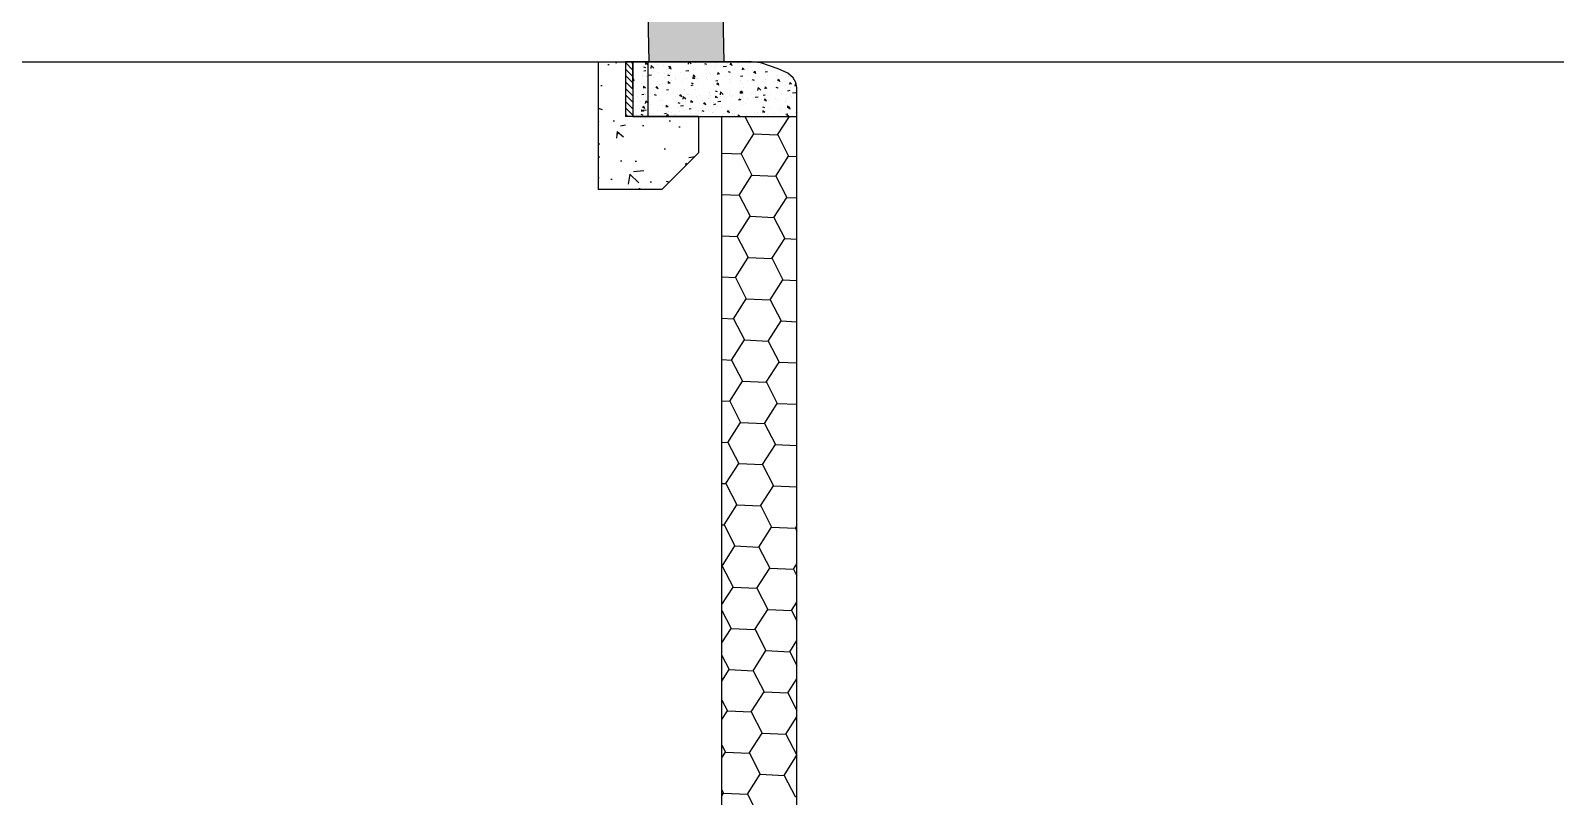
# Model space of a CAD drawing. Header units: feet. Extents: x 50754 to 76410, y 49660 to 67674.
# Drawn here: x 69991.1 to 70164.5, y 54588.3 to 54675.5 of the extents above; entities that cross this region are included whole.
import ezdxf

# ---------------------------------------------------------------- set-up
doc = ezdxf.new("R2010")
doc.units = ezdxf.units.FT
doc.linetypes.add('Amconstr', pattern=[9999, 9999, 0])
for name, color, linetype in [('1_HATCH', 8, 'Continuous'), ('1_LINE', 4, 'Continuous'), ('CKS_PROPERTY LINE', 5, 'Continuous'), ('MS GATE', 1, 'Continuous')]:
    doc.layers.add(name, color=color, linetype=linetype)

# ---------------------------------------------------------------- blocks, each defined once
blk = doc.blocks.new('admin enlclave road')
at = {"layer": '1_HATCH'}
blk.add_hatch(color=253, dxfattribs=at).paths.add_polyline_path([(44844.00946024034, -5351.36232338168), (44844.207637166, -5351.335085427699), (44845.34626393944, -5358.547217225644), (44845.14808701378, -5358.574455179625)])
h = blk.add_hatch(dxfattribs=at)
h.set_pattern_fill('AR-CONC', color=253, scale=0.02916831375083823, angle=-82.1741506838958, style=0)
h.set_pattern_definition([(327.8258493161042, (44622.69685150132, -5336.90060460225), (0.01035366478542281, -0.209756483923084), [0.02187623531312868, -0.2406385884444154]), (272.8258493161042, (44622.69685150132, -5336.90060460225), (0.2118476736906853, 0.06996879530950487), [0.01750098825050295, -0.1925108707555326]), (18.2772493161041, (44622.69771430797, -5336.918084308518), (0.2222012276755909, -0.1397878606903636), [0.01859193860458042, -0.2045113310674136]), (324.0100493161042, (44622.75464481128, -5336.892661338868), (-0.005442574779979004, -0.3149707692070139), [0.03281435296969301, -0.3609578826666231]), (14.46144931610415, (44622.7541912469, -5336.918908902568), (0.3186088404294879, -0.2313978831364257), [0.02788790878192002, -0.3067669475983534]), (269.0100493161044, (44622.75464481128, -5336.892661338868), (0.3186090211813732, -0.2313976344080052), [0.02625148237575443, -0.2887663061332988]), (298.8258493161042, (44622.74416811548, -5336.923543809689), (-0.09263644205251123, -0.1884767108321758), [0.02187623531312868, -0.2406385884444154]), (243.8258493161042, (44622.74416811548, -5336.923543809689), (0.2192076954046042, -0.0415097029695555), [0.01750098825050292, -0.1925108707555322]), (349.2772493161042, (44622.73644840195, -5336.939250197353), (0.1265710730192965, -0.2299865105863216), [0.01859193860458042, -0.2045113310674136]), (315.3258493161042, (44622.69685150132, -5336.90060460225), (0.09667813304385003, 0.009707526360538671), [0, -0.1901774056554652, 0, -0.1954277021306161, 0, -0.1932400785993033]), (285.3258493161042, (44622.69685150132, -5336.90060460225), (0.1244199446849837, -0.06035371603718223), [0, -0.1114229585282021, 0, -0.1858021585928396, 0, -0.07364999222086654]), (245.3258493161042, (44622.68799476265, -5336.836165061655), (0.014683857584948, -0.1551526239965612), [0, -0.07292078437709558, 0, -0.2275128472565382, 0, -0.3018920473211757]), (235.3258493161042, (44622.68402313096, -5336.80726840668), (0.0520889980786977, -0.1645454940171457), [0, -0.09479701969022426, 0, -0.151091865229342, 0, -0.214387106068661])])
h.paths.add_polyline_path([(44845.06078004392, -5358.929951018833), (44845.13302168136, -5358.920021939604), (44845.10654413675, -5358.727377573101), (44845.08728767329, -5358.730082704939), (44845.06699103581, -5358.58560122253), (44845.01444434086, -5358.592823377453)])
h = blk.add_hatch(dxfattribs=at)
h.set_pattern_fill('ANSI31', color=253, scale=0.09722771250279412, angle=-82.1741506838958, style=0)
h.set_pattern_definition([(322.8258493161042, (44622.71611593798, -5336.89795684779), (0.007343605410641055, 0.009683911828376586), [])])
h.paths.add_polyline_path([(44845.10655210994, -5358.727434950479), (44845.1258085734, -5358.72472981864), (44845.1055199946, -5358.580305701859), (44845.08625547247, -5358.582953468069)])
h = blk.add_hatch(dxfattribs=at)
h.set_pattern_fill('AR-CONC', color=253, scale=0.02916831375083823, angle=-82.1741506838958, style=0)
h.set_pattern_definition([(327.8258493161042, (44622.65689161493, -5336.609865898438), (0.01035366478542281, -0.209756483923084), [0.02187623531312868, -0.2406385884444154]), (272.8258493161042, (44622.65689161493, -5336.609865898438), (0.2118476736906853, 0.06996879530950487), [0.01750098825050295, -0.1925108707555326]), (18.2772493161041, (44622.65775442158, -5336.627345604704), (0.2222012276755909, -0.1397878606903636), [0.01859193860458042, -0.2045113310674136]), (324.0100493161042, (44622.71468492488, -5336.601922635056), (-0.005442574779979004, -0.3149707692070139), [0.03281435296969301, -0.3609578826666231]), (14.46144931610415, (44622.71423136051, -5336.628170198755), (0.3186088404294879, -0.2313978831364257), [0.02788790878192002, -0.3067669475983534]), (269.0100493161044, (44622.71468492488, -5336.601922635056), (0.3186090211813732, -0.2313976344080052), [0.02625148237575443, -0.2887663061332988]), (298.8258493161042, (44622.70420822909, -5336.632805105876), (-0.09263644205251123, -0.1884767108321758), [0.02187623531312868, -0.2406385884444154]), (243.8258493161042, (44622.70420822909, -5336.632805105876), (0.2192076954046042, -0.0415097029695555), [0.01750098825050292, -0.1925108707555322]), (349.2772493161042, (44622.69648851555, -5336.64851149354), (0.1265710730192965, -0.2299865105863216), [0.01859193860458042, -0.2045113310674136]), (315.3258493161042, (44622.65689161493, -5336.609865898438), (0.09667813304385003, 0.009707526360538671), [0, -0.1901774056554652, 0, -0.1954277021306161, 0, -0.1932400785993033]), (285.3258493161042, (44622.65689161493, -5336.609865898438), (0.1244199446849837, -0.06035371603718223), [0, -0.1114229585282021, 0, -0.1858021585928396, 0, -0.07364999222086654]), (245.3258493161042, (44622.64803487626, -5336.545426357842), (0.014683857584948, -0.1551526239965612), [0, -0.07292078437709558, 0, -0.2275128472565382, 0, -0.3018920473211757]), (235.3258493161042, (44622.64406324457, -5336.516529702866), (0.0520889980786977, -0.1645454940171457), [0, -0.09479701969022426, 0, -0.151091865229342, 0, -0.214387106068661])])
h.paths.add_polyline_path([(44845.31242727556, -5358.797222211745), (44845.29918850325, -5358.700900028492), (44845.10654413675, -5358.727377573101), (44845.13302168136, -5358.920021939604), (44845.22934386461, -5358.9067831673)])
at = {"layer": '1_HATCH', "color": 253, "linetype": 'Continuous'}
for p, q in [((44845.32739430157, -5358.55222167135), (44845.32739430157, -5358.55222167135)), ((44845.35639774148, -5358.549309413435), (44845.35639774148, -5358.549309413435)), ((44845.36553667734, -5358.548642936528), (44845.36322076629, -5358.5533548543)), ((44845.36554237882, -5358.548636932506), (44845.36870666016, -5358.554386592849)), ((44845.38214033638, -5358.544943981663), (44845.38214033638, -5358.544943981663)), ((44845.38540118139, -5358.546397155525), (44845.38540118139, -5358.546397155525)), ((44845.38804228017, -5358.542992985706), (44845.38804228017, -5358.542992985706)), ((44845.41242232855, -5358.541353218707), (44845.41242232855, -5358.541353218707)), ((44845.41440462131, -5358.543484897624), (44845.41440462131, -5358.543484897624)), ((44845.44340806121, -5358.540572639708), (44845.44340806121, -5358.540572639708)), ((44845.45385924687, -5358.546967045637), (44845.45385924687, -5358.546967045637)), ((44845.45904074144, -5358.552146309278), (44845.45904074144, -5358.552146309278)), ((44845.46127102073, -5358.540374174903), (44845.46129734726, -5358.540907528089)), ((44845.13293771828, -5358.588372378877), (44845.13293771828, -5358.588372378877)), ((44845.13634694291, -5358.590053311307), (44845.14182713431, -5358.591091058127)), ((44845.13941460985, -5358.580517587385), (44845.13941460985, -5358.580517587385)), ((44845.14015975262, -5358.577681447909), (44845.14571478609, -5358.581176140122)), ((44845.14016089566, -5358.577689863779), (44845.14041973728, -5358.582933775877)), ((44845.15591898859, -5358.583775173491), (44845.15578292422, -5358.591649442721)), ((44845.15591866124, -5358.583776811844), (44845.16388388677, -5358.589561752704)), ((44845.16252057055, -5358.574608192293), (44845.16252057055, -5358.574608192293)), ((44845.17090070443, -5358.577314440815), (44845.17090070443, -5358.577314440815)), ((44845.18868852207, -5358.579286608619), (44845.18868852207, -5358.579286608619)), ((44845.20211586381, -5358.579395826815), (44845.20741205685, -5358.57764661112)), ((44845.2062211275, -5358.580280128001), (44845.20390521645, -5358.584992045772)), ((44845.20622682894, -5358.580274124012), (44845.20939111027, -5358.586023784355)), ((44845.23512428714, -5358.590477276401), (44845.23512428714, -5358.590477276401)), ((44845.2491591398, -5358.584627576291), (44845.25726043133, -5358.582538254247)), ((44845.25310673249, -5358.560308295351), (44845.25299840298, -5358.566577502277)), ((44845.25498620106, -5358.560049976286), (44845.26109936553, -5358.564489812268)), ((44845.26814594505, -5358.57787437139), (44845.26814594505, -5358.57787437139)), ((44845.27198343612, -5358.592733038893), (44845.26966752507, -5358.597444956665)), ((44845.27198913757, -5358.592727034881), (44845.27515341891, -5358.598476695224)), ((44845.27233045346, -5358.55977608698), (44845.27233045346, -5358.55977608698)), ((44845.29566251725, -5358.558416244705), (44845.30114270866, -5358.559453991525)), ((44845.29663692836, -5358.563742316507), (44845.29663692836, -5358.563742316507)), ((44845.29839086165, -5358.555133929256), (44845.29839086165, -5358.555133929256)), ((44845.3041364034, -5358.585751391987), (44845.3041364034, -5358.585751391987)), ((44845.31464091694, -5358.585794108377), (44845.31464091694, -5358.585794108377)), ((44845.32377330785, -5358.565915247549), (44845.32377330785, -5358.565915247549)), ((44845.32812302295, -5358.560539169941), (44845.32812302295, -5358.560539169941)), ((44845.33392875839, -5358.577636477237), (44845.33948379186, -5358.581131169451)), ((44845.33392990143, -5358.577644893177), (44845.33418874306, -5358.582888805275)), ((44845.33396291176, -5358.581848431319), (44845.33396291176, -5358.581848431319)), ((44845.34637462393, -5358.559555715436), (44845.35447591546, -5358.557466393392)), ((44845.35635310016, -5358.582221402507), (44845.35635310016, -5358.582221402507)), ((44845.36142481601, -5358.570869206896), (44845.36690500742, -5358.571906953715)), ((44845.36544900635, -5358.578645284754), (44845.36544900635, -5358.578645284754)), ((44845.36861917811, -5358.592980290958), (44845.36861917811, -5358.592980290958)), ((44845.37039172075, -5358.576708338126), (44845.37039172075, -5358.576708338126)), ((44845.3958848688, -5358.57935100714), (44845.40118106184, -5358.577601791445)), ((44845.39748306051, -5358.556645838623), (44845.40303809397, -5358.560140530836)), ((44845.39748420353, -5358.556654254584), (44845.39774304516, -5358.561898166682)), ((44845.39762261802, -5358.590068033043), (44845.39762261802, -5358.590068033043)), ((44845.40328993765, -5358.561232079534), (44845.40328993765, -5358.561232079534)), ((44845.41394628631, -5358.570919286669), (44845.41394628631, -5358.570919286669)), ((44845.41682748583, -5358.587899005904), (44845.41682748583, -5358.587899005904)), ((44845.42536826356, -5358.561099100512), (44845.42536826356, -5358.561099100512)), ((44845.42662605792, -5358.587155775132), (44845.42662605792, -5358.587155775132)), ((44845.42718711476, -5358.583322169086), (44845.43266730617, -5358.584359915906)), ((44845.43129898595, -5358.561095847417), (44845.4289830749, -5358.565807765189)), ((44845.43130468746, -5358.561089843377), (44845.43446896879, -5358.56683950372)), ((44845.45562949785, -5358.584243517232), (44845.45562949785, -5358.584243517232)), ((44845.45943918714, -5358.5583604182), (44845.46473538018, -5358.556611202505)), ((44845.46269424697, -5358.579205215327), (44845.46269424697, -5358.579205215327)), ((44845.46616298306, -5358.567389297194), (44845.46616298306, -5358.567389297194)), ((44845.48463293775, -5358.581331259316), (44845.48463293775, -5358.581331259316)), ((44845.49118523028, -5358.56507316045), (44845.49118523028, -5358.56507316045)), ((44845.49706129458, -5358.57354875831), (44845.49474538353, -5358.578260676081)), ((44845.49634411561, -5358.583215837886), (44845.49634411561, -5358.583215837886)), ((44845.4970669961, -5358.573542754253), (44845.50023127743, -5358.579292414596)), ((44845.50547650652, -5358.563336977058), (44845.50547650652, -5358.563336977058)), ((44845.5075769187, -5358.579475524553), (44845.5075769187, -5358.579475524553)), ((44845.51363637767, -5358.578419001411), (44845.51363637767, -5358.578419001411)), ((44845.52267132486, -5358.561870013879), (44845.52267132486, -5358.561870013879)), ((44845.52769776416, -5358.577591506563), (44845.53325279763, -5358.581086198777)), ((44845.5276989072, -5358.577599922574), (44845.52795774883, -5358.582843834673)), ((44845.52851121368, -5358.583179275258), (44845.52851121368, -5358.583179275258)), ((44845.54263981758, -5358.575506743507), (44845.54263981758, -5358.575506743507)), ((44845.54314813122, -5358.577978642492), (44845.54301206685, -5358.585852911722)), ((44845.54314780387, -5358.577980280874), (44845.54537189775, -5358.579595583734)), ((44845.11092362655, -5358.594649642257), (44845.11092362655, -5358.594649642257)), ((44845.11266788629, -5358.624370230374), (44845.11215758858, -5358.62540847439)), ((44845.11267358769, -5358.624364226389), (44845.11583786902, -5358.630113886732)), ((44845.1365916588, -5358.616278354212), (44845.1365916588, -5358.616278354212)), ((44845.13673333434, -5358.611885613138), (44845.13673333434, -5358.611885613138)), ((44845.13856154546, -5358.600386415755), (44845.14385773851, -5358.59863720006)), ((44845.14647526645, -5358.615039305248), (44845.14647526645, -5358.615039305248)), ((44845.14824960995, -5358.612755757074), (44845.14824960995, -5358.612755757074)), ((44845.15194365567, -5358.609699437146), (44845.1600449472, -5358.607610115102)), ((44845.16559509872, -5358.613366096311), (44845.16559509872, -5358.613366096311)), ((44845.17674059324, -5358.598623702193), (44845.17674059324, -5358.598623702193)), ((44845.17814726997, -5358.623971840496), (44845.17814726997, -5358.623971840496)), ((44845.18557559334, -5358.630861871883), (44845.18557559334, -5358.630861871883)), ((44845.19309367935, -5358.625832395818), (44845.19309367935, -5358.625832395818)), ((44845.19432652049, -5358.600583497302), (44845.19432652049, -5358.600583497302)), ((44845.19459853863, -5358.610453838402), (44845.19459853863, -5358.610453838402)), ((44845.20210924166, -5358.602506273498), (44845.20758943307, -5358.603544020318)), ((44845.20682015417, -5358.619617754467), (44845.21237518764, -5358.62311244668)), ((44845.20682129722, -5358.619626170361), (44845.20708013884, -5358.624870082459)), ((44845.20822668784, -5358.595420555625), (44845.20822668784, -5358.595420555625)), ((44845.21406657666, -5358.616729817003), (44845.21406657666, -5358.616729817003)), ((44845.22360197854, -5358.607541580493), (44845.22360197854, -5358.607541580493)), ((44845.22599189624, -5358.610356137228), (44845.22599189624, -5358.610356137228)), ((44845.24555267124, -5358.613526670431), (44845.24555267124, -5358.613526670431)), ((44845.24654321725, -5358.597053507824), (44845.24654321725, -5358.597053507824)), ((44845.25260541846, -5358.604629322586), (44845.25260541846, -5358.604629322586)), ((44845.26787154042, -5358.614959235689), (44845.27335173183, -5358.615996982508)), ((44845.26877623211, -5358.621332185019), (44845.27407242515, -5358.619582969324)), ((44845.27037445628, -5358.598627115854), (44845.27592948975, -5358.602121808068)), ((44845.27037559932, -5358.598635531768), (44845.27063444095, -5358.603879443866)), ((44845.28160885837, -5358.601717064677), (44845.28160885837, -5358.601717064677)), ((44845.28174270005, -5358.601270366968), (44845.28174270005, -5358.601270366968)), ((44845.28287865465, -5358.631632785245), (44845.28287865465, -5358.631632785245)), ((44845.28795715288, -5358.609139735181), (44845.28795715288, -5358.609139735181)), ((44845.30547192846, -5358.595980486197), (44845.30547192846, -5358.595980486197)), ((44845.31061229828, -5358.598804806764), (44845.31061229828, -5358.598804806764)), ((44845.31904607422, -5358.632339895572), (44845.31904607422, -5358.632339895572)), ((44845.32817846513, -5358.612461034744), (44845.32817846513, -5358.612461034744)), ((44845.33233055045, -5358.600341596079), (44845.33762674349, -5358.598592380385)), ((44845.33363383917, -5358.627412197879), (44845.33911403058, -5358.628449944699)), ((44845.33774574474, -5358.605185949785), (44845.33542983369, -5358.609897867556)), ((44845.3377514462, -5358.605179945753), (44845.34091572754, -5358.610929606096)), ((44845.33961573819, -5358.595892548864), (44845.33961573819, -5358.595892548864)), ((44845.34279791186, -5358.614086601009), (44845.34279791186, -5358.614086601009)), ((44845.34871717369, -5358.62812252337), (44845.34858110933, -5358.6359967926)), ((44845.34871684634, -5358.628124161734), (44845.35668207187, -5358.633909102595)), ((44845.37128889516, -5358.599954546133), (44845.37128889516, -5358.599954546133)), ((44845.37197979958, -5358.631585050707), (44845.37197979958, -5358.631585050707)), ((44845.37479687802, -5358.623254125317), (44845.37479687802, -5358.623254125317)), ((44845.38012389527, -5358.632192715822), (44845.38012389527, -5358.632192715822)), ((44845.39776703579, -5358.594307629863), (44845.39776703579, -5358.594307629863)), ((44845.40058915994, -5358.619572783796), (44845.40614419341, -5358.623067476009)), ((44845.40059030299, -5358.619581199759), (44845.40084914461, -5358.624825111857)), ((44845.40350805336, -5358.617638860674), (44845.40119214231, -5358.622350778445)), ((44845.40277498977, -5358.596751399561), (44845.40277498977, -5358.596751399561)), ((44845.40351375484, -5358.617632856625), (44845.40667803618, -5358.623382516968)), ((44845.40769509492, -5358.607777866731), (44845.40769509492, -5358.607777866731)), ((44845.40861487858, -5358.61806066094), (44845.40861487858, -5358.61806066094)), ((44845.40919067925, -5358.633092924896), (44845.40919067925, -5358.633092924896)), ((44845.42957298573, -5358.620282934878), (44845.42957298573, -5358.620282934878)), ((44845.43819411915, -5358.630180666982), (44845.43819411915, -5358.630180666982)), ((44845.44010097316, -5358.614857514367), (44845.44010097316, -5358.614857514367)), ((44845.44195727606, -5358.628975080376), (44845.45005856759, -5358.626885758333)), ((44845.44593265246, -5358.603050582932), (44845.44579658809, -5358.610924852162)), ((44845.4459323251, -5358.603052221299), (44845.45389755063, -5358.608837162159)), ((44845.46254523711, -5358.621287365343), (44845.46784143015, -5358.619538149648)), ((44845.46344589872, -5358.598692096478), (44845.46344589872, -5358.598692096478)), ((44845.46414346206, -5358.598582145181), (44845.46969849552, -5358.602076837395)), ((44845.4641446051, -5358.598590561165), (44845.46440344672, -5358.603834473263)), ((44845.46927036199, -5358.630091771566), (44845.46695445094, -5358.634803689338)), ((44845.46719755906, -5358.627268409071), (44845.46719755906, -5358.627268409071)), ((44845.46927606348, -5358.630085767496), (44845.47244034481, -5358.635835427839)), ((44845.47742695657, -5358.632963629181), (44845.47742695657, -5358.632963629181)), ((44845.48178968248, -5358.616752945398), (44845.48178968248, -5358.616752945398)), ((44845.49294941352, -5358.595775131277), (44845.49842960493, -5358.596812878097)), ((44845.49620099898, -5358.62435615117), (44845.49620099898, -5358.62435615117)), ((44845.50002023038, -5358.59731133014), (44845.50002023038, -5358.59731133014)), ((44845.50074927288, -5358.629761625085), (44845.50074927288, -5358.629761625085)), ((44845.50988166379, -5358.609882764257), (44845.50988166379, -5358.609882764257)), ((44845.52320361813, -5358.628839172752), (44845.52320361813, -5358.628839172752)), ((44845.52520443888, -5358.621443893255), (44845.52520443888, -5358.621443893255)), ((44845.52609955546, -5358.600296776403), (44845.5313957485, -5358.598547560709)), ((44845.53734621378, -5358.615417444948), (44845.53734621378, -5358.615417444948)), ((44845.53917276019, -5358.603903219521), (44845.54727405172, -5358.601813897478)), ((44845.53938286864, -5358.605450829558), (44845.53938286864, -5358.605450829558)), ((44845.11915628012, -5358.662215503973), (44845.11915628012, -5358.662215503973)), ((44845.12565633615, -5358.648408056111), (44845.12565633615, -5358.648408056111)), ((44845.13149622496, -5358.66971731749), (44845.13149622496, -5358.66971731749)), ((44845.13734287555, -5358.634918166075), (44845.13734287555, -5358.634918166075)), ((44845.14166759542, -5358.663313362898), (44845.14696378846, -5358.661564147204)), ((44845.14326585206, -5358.640608393084), (44845.14882088552, -5358.644103085298)), ((44845.14326699512, -5358.640616808953), (44845.14352583674, -5358.645860721052)), ((44845.14815972003, -5358.659303246063), (44845.14815972003, -5358.659303246063)), ((44845.15088042373, -5358.661585092446), (44845.15088042373, -5358.661585092446)), ((44845.15236003376, -5358.66124926134), (44845.15236003376, -5358.66124926134)), ((44845.16298231955, -5358.666514170929), (44845.16298231955, -5358.666514170929)), ((44845.17431826481, -5358.659049264478), (44845.17979845621, -5358.660087011298)), ((44845.17843019491, -5358.636823141257), (44845.17611428386, -5358.641535059029)), ((44845.17716315994, -5358.656390988151), (44845.17716315994, -5358.656390988151)), ((44845.17843589633, -5358.63681713726), (44845.18160017766, -5358.642566797603)), ((44845.1937739694, -5358.673335488702), (44845.1937739694, -5358.673335488702)), ((44845.19749883661, -5358.672378183011), (44845.19749883661, -5358.672378183011)), ((44845.20522191376, -5358.642322773959), (44845.2105181068, -5358.640573558264)), ((44845.20616659986, -5358.65347873025), (44845.20616659986, -5358.65347873025)), ((44845.20995321991, -5358.649947145508), (44845.20995321991, -5358.649947145508)), ((44845.22290157676, -5358.648967986693), (44845.22290157676, -5358.648967986693)), ((44845.23039705351, -5358.656901924427), (44845.23039705351, -5358.656901924427)), ((44845.23517003977, -5358.65056647234), (44845.23517003977, -5358.65056647234)), ((44845.23952944442, -5358.637023063599), (44845.23952944442, -5358.637023063599)), ((44845.24008056356, -5358.671502226669), (44845.24556075497, -5358.672539973489)), ((44845.24419250352, -5358.64927605215), (44845.24187659247, -5358.653987969921)), ((44845.24419820496, -5358.649270048131), (44845.24736248629, -5358.655019708474)), ((44845.25150169494, -5358.653194463807), (44845.25136563057, -5358.661068733038)), ((44845.25139256005, -5358.63483593181), (44845.25139256005, -5358.63483593181)), ((44845.25150136757, -5358.65319610217), (44845.2594665931, -5358.658981043031)), ((44845.26022756015, -5358.6670741015), (44845.26022756015, -5358.6670741015)), ((44845.26216991667, -5358.646417156026), (44845.26216991667, -5358.646417156026)), ((44845.26417347968, -5358.647654214431), (44845.26417347968, -5358.647654214431)), ((44845.27348055572, -5358.661554061026), (44845.27903558918, -5358.665048753239)), ((44845.27348169878, -5358.661562476943), (44845.2737405404, -5358.666806389041)), ((44845.28614785732, -5358.647816154159), (44845.28614785732, -5358.647816154159)), ((44845.28871854347, -5358.652942046623), (44845.28871854347, -5358.652942046623)), ((44845.29317691959, -5358.644741956525), (44845.29317691959, -5358.644741956525)), ((44845.30358385231, -5358.658503383385), (44845.30358385231, -5358.658503383385)), ((44845.30995481215, -5358.661728963041), (44845.3076389011, -5358.666440880813)), ((44845.30996051359, -5358.661722959), (44845.31312479493, -5358.667472619343)), ((44845.31976310283, -5358.635115040192), (44845.31976310283, -5358.635115040192)), ((44845.32020463806, -5358.649738900051), (44845.32020463806, -5358.649738900051)), ((44845.32218035951, -5358.641829698616), (44845.32218035951, -5358.641829698616)), ((44845.32604452688, -5358.67104816143), (44845.32604452688, -5358.67104816143)), ((44845.33258362241, -5358.659006821953), (44845.33258362241, -5358.659006821953)), ((44845.33543660042, -5358.663268543222), (44845.34073279346, -5358.661519327527)), ((44845.33703485783, -5358.640563422413), (44845.3425898913, -5358.644058114626)), ((44845.33703600089, -5358.640571838351), (44845.33729484252, -5358.645815750449)), ((44845.34474179193, -5358.654046941231), (44845.35284308346, -5358.651957619188)), ((44845.35118379942, -5358.638917440702), (44845.35118379942, -5358.638917440702)), ((44845.35753062146, -5358.667845014864), (44845.35753062146, -5358.667845014864)), ((44845.37571712076, -5358.67418187393), (44845.37340120971, -5358.678893791702)), ((44845.37572282222, -5358.674175869872), (44845.37888710356, -5358.679925530215)), ((44845.3792020353, -5358.669799912514), (44845.3792020353, -5358.669799912514)), ((44845.38018723932, -5358.636005182802), (44845.38018723932, -5358.636005182802)), ((44845.39899091877, -5358.642277954283), (44845.40428711181, -5358.640528738588)), ((44845.39939613793, -5358.63986516007), (44845.40487632934, -5358.64090290689)), ((44845.41210025219, -5358.654323653933), (44845.41210025219, -5358.654323653933)), ((44845.41339373521, -5358.643671278071), (44845.41339373521, -5358.643671278071)), ((44845.41744987868, -5358.650298830629), (44845.41744987868, -5358.650298830629)), ((44845.4212326431, -5358.634444793105), (44845.4212326431, -5358.634444793105)), ((44845.44519968515, -5358.669646583082), (44845.44519968515, -5358.669646583082)), ((44845.44594086197, -5358.636166775746), (44845.44594086197, -5358.636166775746)), ((44845.45088225249, -5358.674312962838), (44845.45088225249, -5358.674312962838)), ((44845.45477586208, -5358.668404945435), (44845.45477586208, -5358.668404945435)), ((44845.46515843669, -5358.652318122261), (44845.4706386281, -5358.653355869081)), ((44845.46724956149, -5358.661509090354), (44845.47280459496, -5358.665003782568)), ((44845.46725070455, -5358.66151750634), (44845.46750954618, -5358.666761418438)), ((44845.46785105599, -5358.645237883668), (44845.46785105599, -5358.645237883668)), ((44845.4798856924, -5358.671400704924), (44845.4798856924, -5358.671400704924)), ((44845.48326684538, -5358.65427289056), (44845.48326684538, -5358.65427289056)), ((44845.49741638191, -5358.666116593597), (44845.49741638191, -5358.666116593597)), ((44845.50888913231, -5358.668488447013), (44845.50888913231, -5358.668488447013)), ((44845.51428682108, -5358.656428551456), (44845.51428682108, -5358.656428551456)), ((44845.51475293998, -5358.651069743994), (44845.51475293998, -5358.651069743994)), ((44845.5150323987, -5358.721034123841), (44845.53960123604, -5358.667857074929)), ((44845.5292056054, -5358.663223723551), (44845.53450179844, -5358.661474507856)), ((44845.53080386361, -5358.64051845174), (44845.53635889707, -5358.644013143953)), ((44845.53080500666, -5358.640526867749), (44845.53106384828, -5358.645770779847)), ((44845.53092073544, -5358.664771084452), (44845.53640092685, -5358.665808831272)), ((44845.5350326706, -5358.642544682455), (44845.53271675955, -5358.647256600227)), ((44845.53503837212, -5358.642538678372), (44845.53820265345, -5358.648288338715)), ((44845.53789257223, -5358.665576189112), (44845.53789257223, -5358.665576189112)), ((44845.55500956807, -5358.654814477769), (44845.55500956807, -5358.654814477769)), ((44845.13184441345, -5358.706347799817), (44845.13184441345, -5358.706347799817)), ((44845.14033122506, -5358.701955487179), (44845.14033122506, -5358.701955487179)), ((44845.14174803282, -5358.681463953274), (44845.14174803282, -5358.681463953274)), ((44845.1463719515, -5358.703535338263), (44845.15192698497, -5358.707030030477)), ((44845.14637309458, -5358.703543754128), (44845.1466319362, -5358.708787666226)), ((44845.15063926231, -5358.693366154514), (44845.14832335126, -5358.698078072285)), ((44845.15031082367, -5358.704190662941), (44845.1584121152, -5358.702101340898)), ((44845.15064496371, -5358.693360150508), (44845.15380924504, -5358.699109810851)), ((44845.15428621618, -5358.678266404251), (44845.15415015181, -5358.686140673482)), ((44845.1542858888, -5358.678268042596), (44845.16225111433, -5358.684052983456)), ((44845.15528558101, -5358.708130879645), (44845.15528558101, -5358.708130879645)), ((44845.16084785337, -5358.703435541915), (44845.16084785337, -5358.703435541915)), ((44845.16798673318, -5358.710612909546), (44845.16798673318, -5358.710612909546)), ((44845.16882220836, -5358.687823432308), (44845.16882220836, -5358.687823432308)), ((44845.18985129327, -5358.700523284006), (44845.18985129327, -5358.700523284006)), ((44845.20030830294, -5358.684620285738), (44845.20030830294, -5358.684620285738)), ((44845.20614819176, -5358.705929547116), (44845.20614819176, -5358.705929547116)), ((44845.20832796373, -5358.705249721102), (44845.21362415677, -5358.703500505407)), ((44845.20992625361, -5358.682544699643), (44845.21548128707, -5358.686039391856)), ((44845.20992739667, -5358.682553115535), (44845.2101862383, -5358.687797027634)), ((44845.21640157093, -5358.705819065406), (44845.21408565988, -5358.710530983178)), ((44845.21640727235, -5358.705813061379), (44845.21957155368, -5358.711562721722)), ((44845.21885473319, -5358.697611026093), (44845.21885473319, -5358.697611026093)), ((44845.22557991934, -5358.69931079371), (44845.22557991934, -5358.69931079371)), ((44845.2348022108, -5358.703447711622), (44845.2348022108, -5358.703447711622)), ((44845.23763428636, -5358.702726400547), (44845.23763428636, -5358.702726400547)), ((44845.24393460171, -5358.683568850794), (44845.24393460171, -5358.683568850794)), ((44845.2475263078, -5358.679118802086), (44845.25562759933, -5358.677029480043)), ((44845.2478581731, -5358.694698768192), (44845.2478581731, -5358.694698768192)), ((44845.27188228208, -5358.684259132162), (44845.27717847512, -5358.682509916467)), ((44845.27686161302, -5358.691786510282), (44845.27686161302, -5358.691786510282)), ((44845.2777966161, -5358.69578080423), (44845.2777966161, -5358.69578080423)), ((44845.29055301459, -5358.694361941354), (44845.29055301459, -5358.694361941354)), ((44845.29755354357, -5358.685180216313), (44845.29755354357, -5358.685180216313)), ((44845.30584286232, -5358.68395518886), (44845.31132305373, -5358.684992935679)), ((44845.30586505293, -5358.688874252373), (44845.30586505293, -5358.688874252373)), ((44845.3234512315, -5358.678885682781), (44845.3234512315, -5358.678885682781)), ((44845.33486849284, -5358.685961994467), (44845.33486849284, -5358.685961994467)), ((44845.33538980225, -5358.684478688391), (44845.33538980225, -5358.684478688391)), ((44845.36337051028, -5358.689154276242), (44845.36337051028, -5358.689154276242)), ((44845.36387193276, -5358.683049736558), (44845.36387193276, -5358.683049736558)), ((44845.387606499, -5358.680948698916), (44845.387606499, -5358.680948698916)), ((44845.39287537267, -5358.680137478645), (44845.39287537267, -5358.680137478645)), ((44845.39485660486, -5358.685951129677), (44845.39485660486, -5358.685951129677)), ((44845.40369525938, -5358.682499728971), (44845.40925029285, -5358.685994421185)), ((44845.40369640245, -5358.682508144933), (44845.40390797428, -5358.686794411039)), ((44845.42167638421, -5358.684064974394), (44845.45181559822, -5358.726786648005)), ((44845.42187881257, -5358.677225220745), (44845.42187881257, -5358.677225220745)), ((44845.42563780038, -5358.680990580305), (44845.42563780038, -5358.680990580305)), ((44845.14652728797, -5358.715592255465), (44845.15200747938, -5358.716630002285)), ((44845.42516091081, -5358.784436522981), (44845.45179396621, -5358.726791658856)), ((44845.45180044268, -5358.726770419566), (44845.51503888711, -5358.721012890062)), ((44845.51505403191, -5358.721029126078), (44845.55165942094, -5358.772916460699)), ((44845.37440479871, -5358.789036938598), (44845.42516738609, -5358.784415270605)), ((44845.42518255355, -5358.784431504555), (44845.46178794259, -5358.836318839176)), ((44845.5250047204, -5358.830566317075), (44845.5516377758, -5358.77292145295)), ((44845.55164427496, -5358.772900211596), (44845.5737900148, -5358.770883957848)), ((44845.4351332325, -5358.893968716216), (44845.4617662879, -5358.836323852091)), ((44845.46177277392, -5358.836302592138), (44845.52501121836, -5358.830545062634)), ((44845.52502637627, -5358.830561317246), (44845.5616317653, -5358.882448651867)), ((44845.38939637841, -5358.898112134859), (44845.43513971735, -5358.893947443176)), ((44845.43515489792, -5358.893963695732), (44845.47176028695, -5358.945851030353)), ((44845.5349770421, -5358.94009851031), (44845.5616100975, -5358.882453646185)), ((44845.56161660621, -5358.882432384167), (44845.58878159451, -5358.879959154109)), ((44845.4451055542, -5359.00350090945), (44845.4717386096, -5358.945856045325)), ((44845.47174510519, -5358.94583476471), (44845.53498354962, -5358.940077235206)), ((44845.53499872064, -5358.940093508417), (44845.57160410967, -5358.991980843038)), ((44845.54494936381, -5359.049630703547), (44845.57158241921, -5358.991985839422)), ((44845.57158893746, -5358.991964556741), (44845.60377317422, -5358.98903435037)), ((44845.40438795811, -5359.007187331121), (44845.44511204859, -5359.00347961575)), ((44845.44512724229, -5359.003495886898), (44845.48173263132, -5359.055383221519)), ((44845.4550778759, -5359.113033102685), (44845.4817109313, -5359.05538823856)), ((44845.48171743643, -5359.055366937284), (44845.54495588086, -5359.04960940778)), ((44845.54497106501, -5359.049625699594), (44845.58157645404, -5359.101513034215)), ((44845.41937953782, -5359.116262527382), (44845.45508437983, -5359.113011788324)), ((44845.45509958664, -5359.113028078072), (44845.49170497568, -5359.164915412693)), ((44845.55492168551, -5359.159162896784), (44845.58155474091, -5359.101518032659)), ((44845.58156126869, -5359.101496729315), (44845.61876475392, -5359.098109546632)), ((44845.49168976767, -5359.164899109857), (44845.5549282121, -5359.159141580353)), ((44845.55494340938, -5359.15915789076), (44845.59154879841, -5359.211045225381)), ((44845.46505019761, -5359.222565295922), (44845.49168325301, -5359.164920431797)), ((44845.43437111752, -5359.225337723644), (44845.46505671107, -5359.222543960897)), ((44845.46507193102, -5359.222560269242), (44845.50167732005, -5359.274447603863)), ((44845.56489400721, -5359.268695090016), (44845.59152706261, -5359.211050225891)), ((44845.59153359993, -5359.211028901888), (44845.63375633361, -5359.207184742894)), ((44845.47502251931, -5359.332097489159), (44845.50165557471, -5359.274452625034)), ((44845.50166209892, -5359.274431282431), (44845.56490054335, -5359.268673752927)), ((44845.56491575373, -5359.268690081934), (44845.60152114277, -5359.320577416554)), ((44845.57486632891, -5359.378227283252), (44845.60149938431, -5359.320582419127)), ((44845.60150593118, -5359.320561074462), (44845.64874791333, -5359.316259939155)), ((44845.44936269723, -5359.334412919906), (44845.47502904232, -5359.332076133471)), ((44845.47504427537, -5359.33209246041), (44845.5116496644, -5359.38397979503)), ((44845.484994841, -5359.441629682391), (44845.51162789641, -5359.383984818266)), ((44845.51163443016, -5359.383963455005), (44845.5748728746, -5359.378205925501)), ((44845.5748880981, -5359.378222273104), (44845.61149348714, -5359.430109607725)), ((44845.46435427693, -5359.443488116168), (44845.48500137356, -5359.441608306044)), ((44845.48501661974, -5359.44162465158), (44845.52162200878, -5359.493511986201)), ((44845.5848386506, -5359.487759476483), (44845.611471706, -5359.430114612358)), ((44845.61147826243, -5359.430093247035), (44845.66373949303, -5359.425335135417)), ((44845.4949671627, -5359.551161875627), (44845.5216002181, -5359.493517011502)), ((44845.5216067614, -5359.493495627577), (44845.58484520583, -5359.487738098073)), ((44845.58486044246, -5359.487754464271), (44845.62146583149, -5359.539641798892)), ((44845.47934585663, -5359.552563312428), (44845.4949737048, -5359.551140478617)), ((44845.4949889641, -5359.551156842754), (44845.53159435313, -5359.603044177375)), ((44845.5948109723, -5359.597291669713), (44845.6214440277, -5359.539646805588)), ((44845.62145059367, -5359.539625419608), (44845.67873107272, -5359.534410331679)), ((44845.5049394844, -5359.660694068858), (44845.5315725398, -5359.603049204733)), ((44845.53157909265, -5359.603027800149), (44845.59481753709, -5359.597270270645)), ((44845.59483278683, -5359.597286655442), (44845.63143817586, -5359.649173990063)), ((44845.60478329399, -5359.706823862951), (44845.6314163494, -5359.649178998826)), ((44845.63142292493, -5359.64915759218), (44845.69372265242, -5359.643485527941)), ((44845.49433743634, -5359.66163850869), (44845.50494603606, -5359.660672651189)), ((44845.50496130847, -5359.660689033926), (44845.5415666975, -5359.712576368547)), ((44845.5149118061, -5359.770226262088), (44845.5415448615, -5359.712581397963)), ((44845.54155142389, -5359.712559972723), (44845.60478986832, -5359.706802443219)), ((44845.60480513119, -5359.706818846616), (44845.64141052022, -5359.758706181236)), ((44845.50932901604, -5359.770713704952), (44845.51491836731, -5359.770204823762)), ((44845.51493365283, -5359.770221225096), (44845.55153904187, -5359.822108559717)), ((44845.6147556157, -5359.816356056182), (44845.6413886711, -5359.758711192057)), ((44845.64139525617, -5359.758689764753), (44845.7046337006, -5359.752932235249)), ((44845.70462710359, -5359.752953657044), (44845.70781877293, -5359.746045574486)), ((44845.70464895392, -5359.752948659304), (44845.70976409171, -5359.760199254722)), ((44845.52488412779, -5359.879758455326), (44845.55151718319, -5359.822113591201)), ((44845.55152375513, -5359.822092145298), (44845.61476219956, -5359.816334615794)), ((44845.61477747556, -5359.816351037788), (44845.65138286459, -5359.868238372409)), ((44845.7145994253, -5359.86248585028), (44845.72170796437, -5359.847100053835)), ((44845.52432059574, -5359.879788901214), (44845.52489069855, -5359.879736996336)), ((44845.5249059972, -5359.879753416267), (44845.56151138624, -5359.931640750888)), ((44845.62472793739, -5359.925888249419), (44845.65136099279, -5359.868243385294)), ((44845.65136758742, -5359.868221937327), (44845.71460603185, -5359.862464407823)), ((44845.71462129828, -5359.862480850477), (44845.72604814, -5359.878678147539)), ((44845.53833576671, -5359.981759977933), (44845.5614895049, -5359.931645784432)), ((44845.56149608637, -5359.931624317871), (44845.62473453081, -5359.925866788367)), ((44845.62474981992, -5359.925883228958), (44845.66135520895, -5359.977770563579)), ((44845.66133991865, -5359.9777541099), (44845.72457836309, -5359.971996580396)), ((44845.724571747, -5359.972018043516), (44845.73559715581, -5359.948154533183)), ((44845.72459364265, -5359.97201304165), (44845.74233218831, -5359.997157040359)), ((44845.54045694237, -5359.997193151496), (44845.5714837306, -5360.041172942058)), ((44845.6347002591, -5360.035420442655), (44845.6613333145, -5359.97777557853)), ((44845.55222495814, -5360.082814457282), (44845.57146182659, -5360.041177977669)), ((44845.57146841763, -5360.041156490444), (44845.63470686206, -5360.03539896094)), ((44845.63472216429, -5360.035415420129), (44845.67132755333, -5360.08730275475)), ((44845.7345440687, -5360.081550236745), (44845.74948634725, -5360.049209012526)), ((44845.6446725808, -5360.144952635891), (44845.6713056362, -5360.087307771766)), ((44845.67131224991, -5360.087286282474), (44845.73455069434, -5360.081528752969)), ((44845.73456598701, -5360.08154523282), (44845.75861623662, -5360.115635933182)), ((44845.55674099067, -5360.115672044312), (44845.58145607496, -5360.15070513323)), ((44845.56611414958, -5360.18386893663), (44845.5814341483, -5360.150710170905)), ((44845.58144074887, -5360.150688663019), (44845.6446791933, -5360.144931133515)), ((44845.64469450866, -5360.144947611299), (44845.68129989769, -5360.19683494592)), ((44845.74451639039, -5360.191082429978), (44845.76337553867, -5360.15026349187)), ((44845.6546449025, -5360.25448482912), (44845.6812779579, -5360.196839964995)), ((44845.68128458114, -5360.196818455047), (44845.74452302558, -5360.191060925543)), ((44845.74453833138, -5360.19107742399), (44845.77490028492, -5360.234114825997)), ((44845.57302503898, -5360.23415093713), (44845.59142841933, -5360.260237324401)), ((44845.59141308011, -5360.26022083559), (44845.65465152454, -5360.254463306086)), ((44845.65466685302, -5360.254479802471), (44845.69127224205, -5360.306367137092)), ((44845.75448871209, -5360.300614623213), (44845.7772647301, -5360.251317971223)), ((44845.58000334101, -5360.284923415979), (44845.59140647, -5360.260242364141)), ((44845.66461722419, -5360.364017022353), (44845.69125027959, -5360.306372158228)), ((44845.69125691239, -5360.306350627619), (44845.75449535682, -5360.300593098115)), ((44845.75451067575, -5360.300609615161), (44845.79111606478, -5360.352496949782)), ((44845.58930908729, -5360.352629829951), (44845.60140076369, -5360.369769515572)), ((44845.59389253244, -5360.385977895328), (44845.6013787917, -5360.36977455737)), ((44845.60138541137, -5360.369753008163), (44845.6646238558, -5360.363995478659)), ((44845.66463919738, -5360.364011993642), (44845.70124458642, -5360.415899328263)), ((44845.7644610338, -5360.41014681645), (44845.7910940892, -5360.352501952325)), ((44845.79110074467, -5360.35248041965), (44845.7911679205, -5360.352474303641)), ((44845.67458954589, -5360.473549215588), (44845.70122260129, -5360.415904351463)), ((44845.70122924363, -5360.415882800194), (44845.76446768806, -5360.41012527069)), ((44845.76448302011, -5360.410141806333), (44845.80108840914, -5360.462029140954)), ((44845.80107307591, -5360.462012592223), (44845.8061595002, -5360.461549499903)), ((44845.60559313559, -5360.471108722769), (44845.61137310805, -5360.479301706742)), ((44845.60778172387, -5360.487032374676), (44845.61135111339, -5360.479306750603)), ((44845.61135774261, -5360.479285180736), (44845.67459618705, -5360.473527651232)), ((44845.67461154175, -5360.473544184812), (44845.71121693078, -5360.525431519433))]:
    blk.add_line(p, q, dxfattribs=at)
at = {"layer": '1_LINE', "color": 253}
for p, q in [((44844.207637166, -5351.335085427699), (44845.34626393944, -5358.547217225644)), ((44844.00946024034, -5351.36232338168), (44845.14808701378, -5358.574455179625)), ((44845.321507885, -5358.550619762394), (44845.10595041495, -5358.580246543766)), ((44845.41911576603, -5358.53720428043), (44845.321507885, -5358.550619762394)), ((44845.321507885, -5358.550619762394), (44845.321507885, -5358.550619762394)), ((44845.4441712175, -5358.536777720547), (44845.41911576603, -5358.53720428043)), ((44845.49268095397, -5358.546201795634), (44845.4441712175, -5358.536777720547)), ((44845.5198076642, -5358.553536257622), (44845.49268095397, -5358.546201795634)), ((44845.01444434086, -5358.592823377453), (44845.08668597829, -5358.582894298224)), ((44845.01444434086, -5358.592823377453), (44845.06078004392, -5358.929951018833)), ((44845.10595041495, -5358.580246543766), (44845.10595041495, -5358.580246543766)), ((44845.10595041495, -5358.580246543766), (44845.1258085734, -5358.724729818639)), ((44845.14532819142, -5358.574834359376), (44845.16518634988, -5358.719317634249)), ((44845.53537443576, -5358.564470950759), (44845.5198076642, -5358.553536257622)), ((44845.54390398432, -5358.575367156693), (44845.53537443576, -5358.564470950759)), ((44845.54876110765, -5358.588779535608), (44845.54390398432, -5358.575367156693)), ((44845.55925839803, -5358.665155343271), (44845.54876110765, -5358.588779535608)), ((44845.1258085734, -5358.724729818639), (44845.55925839803, -5358.665155343271)), ((44846.06418756452, -5362.338900807432), (44845.55925839803, -5358.665155343271)), ((44845.29918850325, -5358.700900028492), (44845.31242727556, -5358.797222211745)), ((44845.86605026235, -5362.366133315456), (44845.36112109586, -5358.692387851295)), ((44845.22934386461, -5358.9067831673), (44845.31242727556, -5358.797222211745)), ((44845.22934386461, -5358.9067831673), (44845.06078004392, -5358.929951018833))]:
    blk.add_line(p, q, dxfattribs=at)
for points in [[(44845.1055199946, -5358.580305701859), (44845.08626353114, -5358.583010833695)], [(44845.08626353114, -5358.583010833695), (44845.10655210994, -5358.727434950479)], [(44845.1055199946, -5358.580305701859), (44845.1258085734, -5358.72472981864)], [(44845.29918850325, -5358.700900028492), (44845.10654413675, -5358.727377573101)]]:
    blk.add_lwpolyline(points, dxfattribs=at)
at = {"layer": 'CKS_PROPERTY LINE', "color": 253, "lineweight": -3}
blk.add_lwpolyline([(44504.19998580772, -5429.810564314409, -0.1274182223447072), (44593.26297137522, -5393.194168321254), (44859.37562873275, -5356.618950033024)], format="xyb", dxfattribs=at)

msp = doc.modelspace()

# ---------------------------------------------------------------- block references
at = {"layer": 'MS GATE', "linetype": 'Amconstr', "lineweight": 25, "xscale": 42.66674600251998, "yscale": 42.66674600251998, "zscale": 42.66674600251998, "rotation": 352.174150691152}
msp.add_blockref('admin enlclave road', (-1794383.541516071, 541708.4220742285), dxfattribs=at)

doc.saveas('drawing.dxf')
